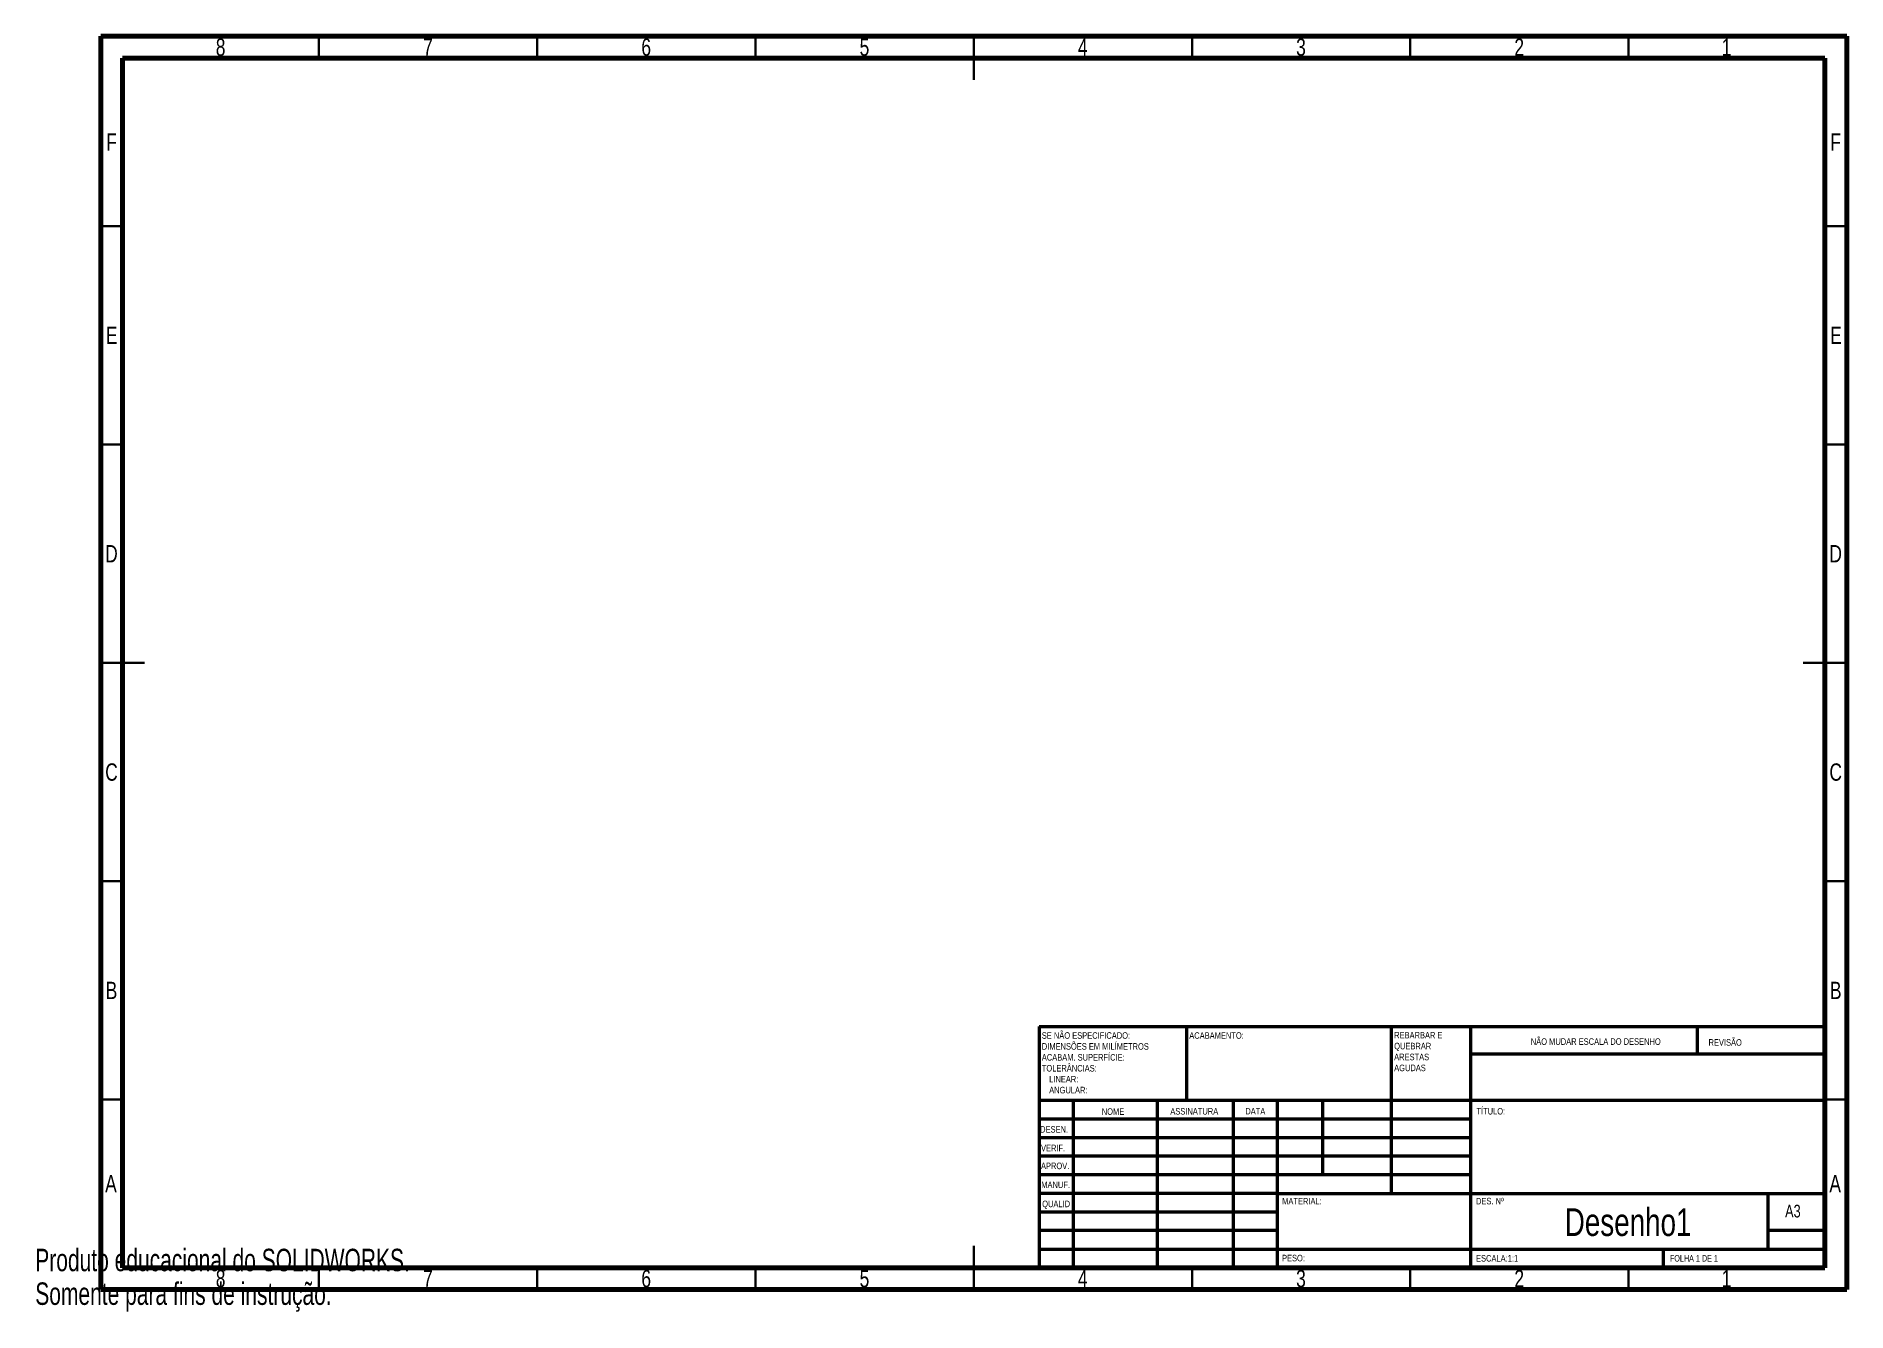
# Model space of a CAD drawing. Header units: millimetres. Extents: x 0 to 415, y 0 to 292.
import ezdxf

# ---------------------------------------------------------------- set-up
doc = ezdxf.new("R2010")
doc.units = ezdxf.units.MM
doc.styles.add('SLDTEXTSTYLE0', font='TXT', dxfattribs={"width": 0.75})
doc.styles.add('SLDTEXTSTYLE1', font='TXT', dxfattribs={"width": 0.6875})
doc.styles.add('SLDTEXTSTYLE2', font='TXT', dxfattribs={"width": 0.7})

msp = doc.modelspace()

# ---------------------------------------------------------------- linework, layer by layer
at = {"color": 7, "linetype": 'Continuous', "lineweight": 70}
for p, q in [((15, 5), (15, 292)), ((15, 292), (415, 292)), ((415, 292), (415, 5)), ((20, 10), (20, 287)), ((20, 287), (410, 287)), ((410, 287), (410, 10)), ((410, 10), (20, 10)), ((415, 5), (15, 5))]:
    msp.add_line(p, q, dxfattribs=at)
at = {"color": 7, "linetype": 'Continuous', "lineweight": 35}
for p, q in [((65, 287), (65, 292)), ((115, 287), (115, 292)), ((165, 287), (165, 292)), ((215, 292), (215, 282)), ((215, 287), (215, 292)), ((265, 287), (265, 292)), ((315, 287), (315, 292)), ((365, 287), (365, 292)), ((20, 248.5), (15, 248.5)), ((410, 248.5), (415, 248.5)), ((20, 198.5), (15, 198.5)), ((410, 198.5), (415, 198.5)), ((15, 148.5), (25, 148.5)), ((20, 148.5), (15, 148.5)), ((415, 148.5), (405, 148.5)), ((410, 148.5), (415, 148.5)), ((20, 98.5), (15, 98.5)), ((410, 98.5), (415, 98.5)), ((20, 48.5), (15, 48.5)), ((410, 48.5), (415, 48.5)), ((215, 5), (215, 15)), ((65, 10), (65, 5)), ((115, 10), (115, 5)), ((165, 10), (165, 5)), ((215, 10), (215, 5)), ((265, 10), (265, 5)), ((315, 10), (315, 5)), ((365, 10), (365, 5))]:
    msp.add_line(p, q, dxfattribs=at)
at = {"color": 7, "linetype": 'Continuous', "lineweight": 50}
for p, q in [((230, 65.25), (410, 65.25)), ((230, 65.25), (230, 10)), ((263.8, 48.25), (263.8, 65.25)), ((310.6, 65.25), (310.6, 27)), ((328.8, 65.25), (328.8, 10)), ((380.8, 58.88), (380.8, 65.25)), ((410, 58.88), (328.8, 58.88)), ((410, 48.25), (230, 48.25)), ((237.8, 48.25), (237.8, 10)), ((256.99, 48.25), (256.99, 10)), ((274.4, 48.25), (274.4, 10)), ((284.6, 10), (284.6, 48.25)), ((295, 31.25), (295, 48.25)), ((328.8, 44), (230, 44)), ((328.8, 39.75), (230, 39.75)), ((328.8, 35.5), (230, 35.5)), ((328.8, 31.25), (230, 31.25)), ((284.6, 27), (230, 27)), ((284.6, 27), (410, 27)), ((397, 14.25), (397, 27)), ((284.6, 22.75), (230, 22.75)), ((284.6, 18.5), (230, 18.5)), ((410, 18.5), (397, 18.5)), ((230, 14.25), (410, 14.25)), ((373, 10), (373, 14.25))]:
    msp.add_line(p, q, dxfattribs=at)

# ---------------------------------------------------------------- texts
at = {"color": 7, "linetype": 'Continuous', "lineweight": 0}
for s, insert, char_height, attachment_point, style in [('8', (42.46, 291.48), 3.97, 2, 'SLDTEXTSTYLE0'), ('7', (89.96, 291.48), 3.97, 2, 'SLDTEXTSTYLE0'), ('6', (139.96, 291.48), 3.97, 2, 'SLDTEXTSTYLE0'), ('5', (189.96, 291.48), 3.97, 2, 'SLDTEXTSTYLE0'), ('4', (239.96, 291.48), 3.97, 2, 'SLDTEXTSTYLE0'), ('3', (289.96, 291.48), 3.97, 2, 'SLDTEXTSTYLE0'), ('2', (339.96, 291.48), 3.97, 2, 'SLDTEXTSTYLE0'), ('1', (387.46, 291.48), 3.97, 2, 'SLDTEXTSTYLE0'), ('F', (17.46, 269.73), 3.97, 2, 'SLDTEXTSTYLE0'), ('F', (412.46, 269.73), 3.97, 2, 'SLDTEXTSTYLE0'), ('E', (17.51, 225.48), 3.97, 2, 'SLDTEXTSTYLE0'), ('E', (412.51, 225.48), 3.97, 2, 'SLDTEXTSTYLE0'), ('D', (17.45, 175.48), 3.97, 2, 'SLDTEXTSTYLE0'), ('D', (412.45, 175.48), 3.97, 2, 'SLDTEXTSTYLE0'), ('C', (17.46, 125.48), 3.97, 2, 'SLDTEXTSTYLE0'), ('C', (412.46, 125.48), 3.97, 2, 'SLDTEXTSTYLE0'), ('B', (17.47, 75.48), 3.97, 2, 'SLDTEXTSTYLE0'), ('B', (412.47, 75.48), 3.97, 2, 'SLDTEXTSTYLE0'), ('SE NÃO ESPECIFICADO:', (230.59, 63.92), 1.5, 1, 'SLDTEXTSTYLE0'), ('ACABAMENTO:', (264.37, 63.92), 1.5, 1, 'SLDTEXTSTYLE0'), ('REBARBAR E', (311.31, 64), 1.5, 1, 'SLDTEXTSTYLE0'), ('NÃO MUDAR ESCALA DO DESENHO', (342.61, 62.53), 1.5, 1, 'SLDTEXTSTYLE0'), ('REVISÃO', (383.33, 62.33), 1.5, 1, 'SLDTEXTSTYLE0'), ('ACABAM. SUPERFÍCIE:', (230.59, 58.92), 1.5, 1, 'SLDTEXTSTYLE0'), ('DIMENSÕES EM MILÍMETROS', (230.59, 61.42), 1.5, 1, 'SLDTEXTSTYLE0'), ('ARESTAS', (311.31, 59), 1.5, 1, 'SLDTEXTSTYLE0'), ('QUEBRAR', (311.31, 61.5), 1.5, 1, 'SLDTEXTSTYLE0'), ('TOLERÂNCIAS:', (230.59, 56.42), 1.5, 1, 'SLDTEXTSTYLE0'), ('AGUDAS', (311.31, 56.5), 1.5, 1, 'SLDTEXTSTYLE0'), ('ANGULAR:', (232.28, 51.42), 1.5, 1, 'SLDTEXTSTYLE0'), ('LINEAR:', (232.28, 53.92), 1.5, 1, 'SLDTEXTSTYLE0'), ('NOME', (244.32, 46.5), 1.5, 1, 'SLDTEXTSTYLE0'), ('ASSINATURA', (260.03, 46.56), 1.5, 1, 'SLDTEXTSTYLE0'), ('DATA', (277.21, 46.58), 1.5, 1, 'SLDTEXTSTYLE0'), ('TÍTULO:', (330.16, 46.58), 1.5, 1, 'SLDTEXTSTYLE0'), ('DESEN.', (230.21, 42.43), 1.5, 1, 'SLDTEXTSTYLE0'), ('VERIF.', (230.41, 38.15), 1.5, 1, 'SLDTEXTSTYLE0'), ('APROV.', (230.4, 34.06), 1.5, 1, 'SLDTEXTSTYLE0'), ('A', (17.34, 31.23), 3.97, 2, 'SLDTEXTSTYLE0'), ('MANUF.', (230.46, 29.73), 1.5, 1, 'SLDTEXTSTYLE0'), ('A', (412.34, 31.23), 3.97, 2, 'SLDTEXTSTYLE0'), ('QUALID', (230.67, 25.35), 1.5, 1, 'SLDTEXTSTYLE0'), ('MATERIAL:', (285.65, 25.99), 1.5, 1, 'SLDTEXTSTYLE0'), ('DES. Nº', (330.07, 25.99), 1.5, 1, 'SLDTEXTSTYLE0'), ('Desenho1', (364.91, 23.61), 6.35, 2, 'SLDTEXTSTYLE0'), ('A3', (400.87, 24.41), 2.91, 1, 'SLDTEXTSTYLE0'), ('PESO:', (285.62, 12.95), 1.499, 1, 'SLDTEXTSTYLE0'), ('ESCALA:1:1', (330.07, 12.9), 1.5, 1, 'SLDTEXTSTYLE0'), ('FOLHA 1 DE 1', (374.48, 12.9), 1.5, 1, 'SLDTEXTSTYLE1'), ('8', (42.46, 9.48), 3.97, 2, 'SLDTEXTSTYLE0'), ('7', (89.96, 9.48), 3.97, 2, 'SLDTEXTSTYLE0'), ('6', (139.96, 9.48), 3.97, 2, 'SLDTEXTSTYLE0'), ('5', (189.96, 9.48), 3.97, 2, 'SLDTEXTSTYLE0'), ('4', (239.96, 9.48), 3.97, 2, 'SLDTEXTSTYLE0'), ('3', (289.96, 9.48), 3.97, 2, 'SLDTEXTSTYLE0'), ('2', (339.96, 9.48), 3.97, 2, 'SLDTEXTSTYLE0'), ('1', (387.46, 9.48), 3.97, 2, 'SLDTEXTSTYLE0')]:
    msp.add_mtext(s, dxfattribs=dict(at, insert=insert, char_height=char_height, attachment_point=attachment_point, style=style))
at = {"color": 7, "linetype": 'Continuous', "char_height": 5.1381, "attachment_point": 1, "style": 'SLDTEXTSTYLE2'}
for s, insert in [('Produto educacional do SOLIDWORKS.', (0, 14.33)), ('Somente para fins de instrução.', (0, 6.62))]:
    msp.add_mtext(s, dxfattribs=dict(at, insert=insert))

doc.saveas('drawing.dxf')
